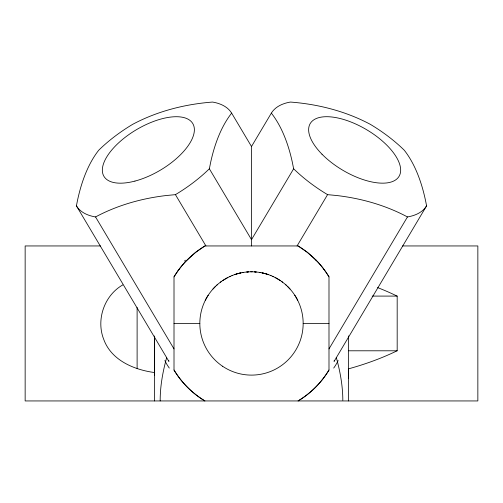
<?xml version="1.0" encoding="UTF-8"?>
<svg xmlns="http://www.w3.org/2000/svg" width="503" height="503" viewBox="0 0 503 503"><rect width="100%" height="100%" fill="white"/><g stroke="black" fill="none" stroke-linecap="round" stroke-linejoin="round"><path stroke-width="0.75" d="M154.628 375.1L154.628 336.268M342.826 400.3C342.782 385.751 340.135 371.321 336.249 357.337M348.372 378.143L348.372 368.888A225.646 112.823 0 0 0 397.131 350.767M251.5 245.948L251.5 239.654L209.355 168.769L210.814 161.589A219.189 99.739 74.4 0 1 231.65 113.131C228.821 108.422 223.942 105.316 218.811 103.612A90.408 41.139 -30.7 0 0 212.53 102.065A219.189 167.776 21.8 0 0 132.647 124.354A90.408 41.139 -30.7 0 0 98.72 150.234A219.189 99.739 74.4 0 0 76.425 205.865L168.901 361.424A74.287 33.802 74.4 0 1 168.863 360.733M166.612 357.815C162.758 371.855 160.13 386.342 160.174 400.941M271.35 113.131A219.189 99.739 -74.4 0 1 292.186 161.589L293.645 168.769L251.5 239.654L251.5 146.518L271.35 113.131C274.179 108.422 279.058 105.316 284.189 103.612A90.408 41.139 30.7 0 1 290.47 102.059A219.189 167.776 -21.8 0 1 370.353 124.354A90.408 41.139 30.7 0 1 404.28 150.234A219.189 99.739 -74.4 0 1 426.575 205.865L334.099 361.424A74.287 33.802 -74.4 0 0 334.137 360.733M297.072 245.948L327.572 194.642L337.079 195.566A219.189 167.776 -21.8 0 1 407.455 216.938A90.408 41.139 30.7 0 0 426.575 205.865M328.993 348.919L407.455 216.938M328.993 370.013C321.417 382.638 310.697 393.365 298.072 400.941A90.408 90.408 0 0 0 328.993 370.013L328.993 276.876A147.712 113.062 -21.8 0 0 317.644 261.793L307.434 252.412L298.072 245.948L204.928 245.948L195.566 252.412L185.362 261.799A147.712 113.062 21.8 0 0 174.013 276.876L174.007 370.013C181.583 382.638 192.303 393.365 204.928 400.941A90.408 90.408 0 0 1 174.007 370.013M178.1 270.652L179.011 269.413M212.976 289.018L215.265 286.628M216.221 285.71L217.202 284.805M220.333 282.24L221.433 281.441M222.552 280.661L227.846 277.511M122.801 284.905C104.303 295.38 95.897 319.726 103.756 339.431C111.326 360.311 134.087 369.856 154.628 372.553M229.469 276.713L230.091 276.424M229.456 276.719L230.261 276.348M231.984 275.606L232.625 275.348M234.574 274.632L235.228 274.412M235.888 274.192L238.579 273.425M236.02 274.154L236.85 273.902M237.686 273.663L238.523 273.437M239.258 273.248L240.635 272.934M239.353 273.23L241.006 272.859M242.647 272.544L243.471 272.406M242.729 272.532L243.439 272.412M246.721 272.004L248.331 271.878M247.042 271.972L248.513 271.865M209.355 168.769A90.408 41.139 -30.7 0 1 175.428 194.642L165.921 195.566A219.189 167.776 21.8 0 0 95.545 216.938A90.408 41.139 -30.7 0 1 76.425 205.865M250.714 271.783L252.286 271.783M100.518 245.948L25.15 245.948L25.15 400.941L477.85 400.941L477.85 245.948L402.482 245.948M372.163 296.091L397.181 296.091L397.181 350.792L348.711 350.792M174.007 323.442L199.836 323.442M303.164 323.442L328.993 323.442M254.487 271.865L255.958 271.972M254.669 271.878L256.279 272.004M259.561 272.412L260.271 272.532M259.529 272.406L260.347 272.544M261.994 272.859L263.647 273.23M262.365 272.934L263.742 273.248M264.421 273.425L267.112 274.198M264.477 273.437L265.314 273.663M266.15 273.902L266.98 274.154M267.772 274.412L268.426 274.632M270.375 275.355L271.016 275.606M272.739 276.348L273.544 276.719M275.154 277.511L280.448 280.661M281.567 281.441L282.667 282.24M285.798 284.805L286.773 285.71M287.735 286.628L290.024 289.018M315.884 259.969L316.406 260.504M323.945 269.35L324.611 270.256M231.65 113.131L251.5 146.518M175.428 194.642L205.928 245.948M95.545 216.938L174.007 348.919M348.372 335.891L348.372 400.941M154.628 335.991L154.628 400.941M137.112 307.484L137.112 368.492M294.771 295.223A86.346 66.088 -21.8 0 1 297.65 300.228M327.572 194.642A90.408 41.139 30.7 0 1 293.639 168.769M205.35 300.228A86.346 66.088 21.8 0 1 208.229 295.223M184.601 261.019A49.212 16.668 -31.6 0 1 185.343 260.221M169.297 368.083A64.673 29.004 26.3 0 1 164.865 360.525M174.007 276.876A90.408 90.408 0 0 1 204.928 245.948M298.072 245.948A90.408 90.408 0 0 1 328.993 276.876M338.135 360.525A64.673 29.004 -26.3 0 1 333.703 368.083M377.59 287.59A225.646 112.823 0 0 1 397.131 296.116M222.565 366.247A51.664 51.664 0 0 0 303.032 327.101A51.664 51.664 0 0 0 228.903 276.983A51.664 51.664 0 0 0 222.565 366.247M134.936 181.086A51.664 23.509 -30.7 0 0 193.177 124.298A51.664 23.509 -30.7 0 0 116.954 144.436A51.664 23.509 -30.7 0 0 134.936 181.086M321.989 154.195A51.664 23.509 30.7 0 0 399.036 176.371A51.664 23.509 30.7 0 0 342.908 119.261A51.664 23.509 30.7 0 0 321.989 154.195"/></g></svg>
